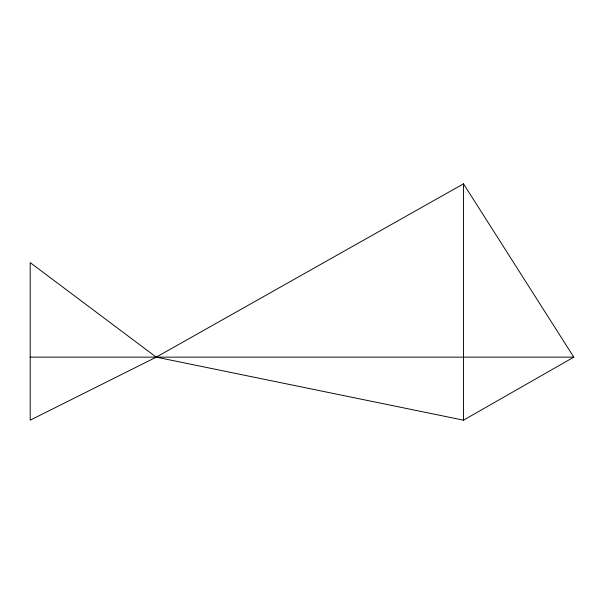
<?xml version="1.0" encoding="UTF-8"?>
<svg xmlns="http://www.w3.org/2000/svg" width="604" height="604" viewBox="0 0 604 604"><rect width="100%" height="100%" fill="white"/><g stroke="black" fill="none" stroke-linecap="round" stroke-linejoin="round"><path stroke-width="0.91" d="M463.502 420.173L573.8 357.145L463.502 183.827L156.255 357.145L30.2 420.173L30.2 262.612L156.255 357.145L463.502 420.173L463.502 183.827M30.2 357.145L573.8 357.145"/></g></svg>
